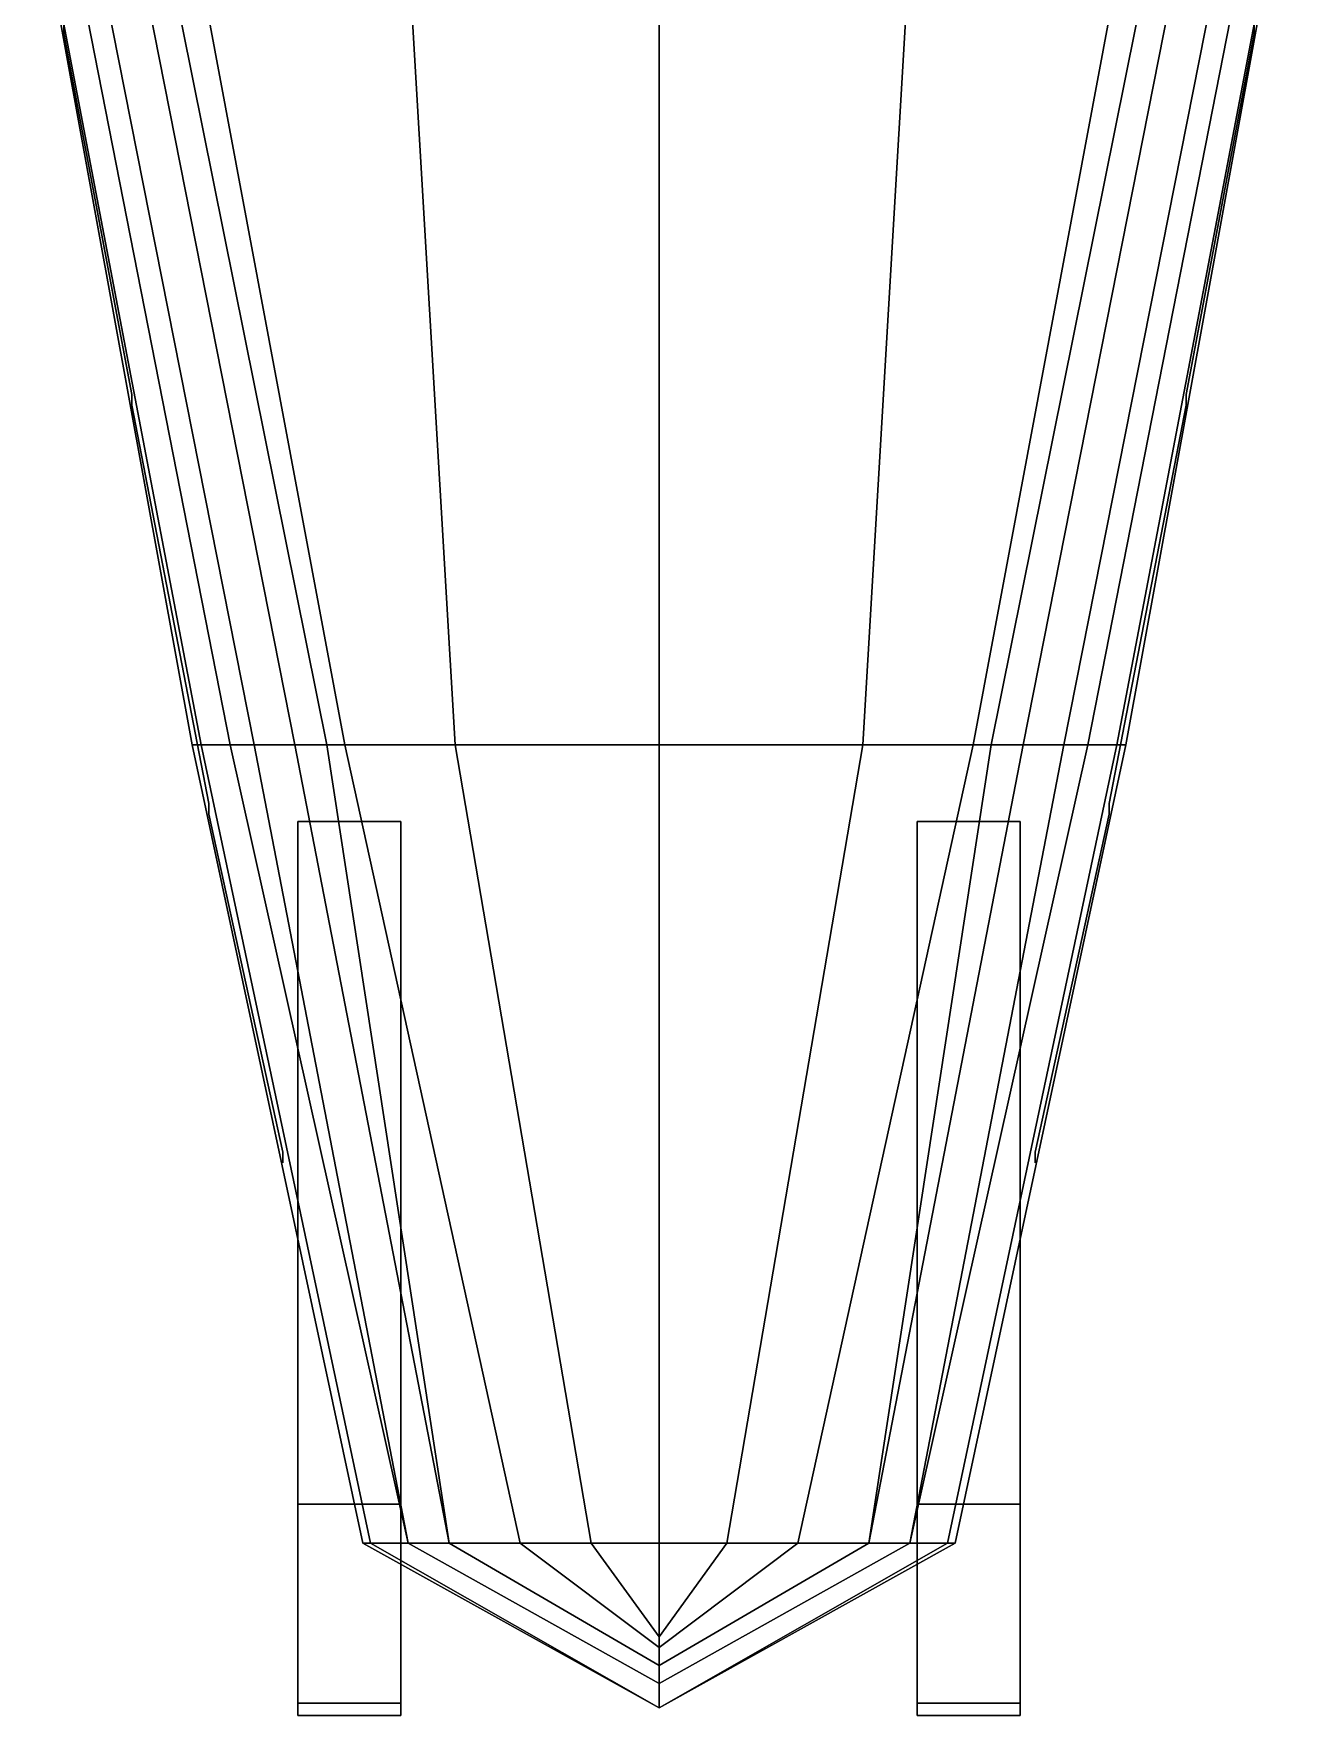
# Model space of a CAD drawing. Header units: millimetres. Extents: x -6 to 6, y -47 to 81.
# Drawn here: x -4.14 to 4.14, y -46.97 to -35.83 of the extents above; entities that cross this region are included whole.
import ezdxf

# ---------------------------------------------------------------- set-up
doc = ezdxf.new("R2010")
doc.units = ezdxf.units.MM
doc.layers.add('rainings', color=4, linetype='Continuous')
doc.layers.add('superstructure', color=6, linetype='Continuous')

msp = doc.modelspace()

# ---------------------------------------------------------------- linework, layer by layer
for points in [[(-4.14, -34.77, 2.87), (-4.13, -34.77, 2.46), (-3.03, -40.54, 2.46), (-3.09, -40.54, 2.95)], [(-4.13, -34.77, 2.46), (-3.97, -34.77, 1.59), (-2.84, -40.54, 1.59), (-3.03, -40.54, 2.46)], [(-3.97, -34.77, 1.59), (-3.82, -34.77, 1.02), (-2.68, -40.54, 1.02), (-2.84, -40.54, 1.59)], [(-3.82, -34.77, 1.02), (-3.55, -34.77, 0.3), (-2.41, -40.54, 0.3), (-2.68, -40.54, 1.02)], [(-3.55, -34.77, 0.3), (-3.36, -34.77, -0.11), (-2.2, -40.54, -0.11), (-2.41, -40.54, 0.3)], [(-3.36, -34.77, -0.11), (-3.16, -34.77, -0.47), (-2.08, -40.54, -0.32), (-2.2, -40.54, -0.11)], [(-3.16, -34.77, -0.47), (-1.69, -34.77, -0.87), (-1.35, -40.54, -0.47), (-2.08, -40.54, -0.32)], [(-1.69, -34.77, -0.87), (0, -34.77, -1.3), (0, -40.54, -0.85), (-1.35, -40.54, -0.47)], [(1.35, -40.54, -0.47), (0, -40.54, -0.85), (0, -34.77, -1.3), (1.69, -34.77, -0.87)], [(2.08, -40.54, -0.32), (1.35, -40.54, -0.47), (1.69, -34.77, -0.87), (3.16, -34.77, -0.47)], [(2.2, -40.54, -0.11), (2.08, -40.54, -0.32), (3.16, -34.77, -0.47), (3.36, -34.77, -0.11)], [(2.41, -40.54, 0.3), (2.2, -40.54, -0.11), (3.36, -34.77, -0.11), (3.55, -34.77, 0.3)], [(2.68, -40.54, 1.02), (2.41, -40.54, 0.3), (3.55, -34.77, 0.3), (3.82, -34.77, 1.02)], [(2.84, -40.54, 1.59), (2.68, -40.54, 1.02), (3.82, -34.77, 1.02), (3.97, -34.77, 1.59)], [(3.03, -40.54, 2.46), (2.84, -40.54, 1.59), (3.97, -34.77, 1.59), (4.13, -34.77, 2.46)], [(3.09, -40.54, 2.95), (3.03, -40.54, 2.46), (4.13, -34.77, 2.46), (4.14, -34.77, 2.87)], [(-3.09, -40.54, 2.95), (-3.03, -40.54, 2.46), (-1.91, -45.83, 2.73), (-1.96, -45.83, 3.01)], [(-3.03, -40.54, 2.46), (-2.84, -40.54, 1.59), (-1.66, -45.83, 2.02), (-1.91, -45.83, 2.73)], [(-2.84, -40.54, 1.59), (-2.68, -40.54, 1.02), (-1.66, -45.83, 2.02)], [(-2.68, -40.54, 1.02), (-2.41, -40.54, 0.3), (-1.39, -45.83, 1.44), (-1.66, -45.83, 2.02)], [(-2.41, -40.54, 0.3), (-2.2, -40.54, -0.11), (-1.39, -45.83, 1.44)], [(-2.2, -40.54, -0.11), (-2.08, -40.54, -0.32), (-0.92, -45.83, 0.82), (-1.39, -45.83, 1.44)], [(-2.08, -40.54, -0.32), (-1.35, -40.54, -0.47), (-0.45, -45.83, 0.39), (-0.92, -45.83, 0.82)], [(-1.35, -40.54, -0.47), (0, -40.54, -0.85), (0, -45.83, 0.09), (-0.45, -45.83, 0.39)], [(0.45, -45.83, 0.39), (0, -45.83, 0.09), (0, -40.54, -0.85), (1.35, -40.54, -0.47)], [(0.92, -45.83, 0.82), (0.45, -45.83, 0.39), (1.35, -40.54, -0.47), (2.08, -40.54, -0.32)], [(1.39, -45.83, 1.44), (0.92, -45.83, 0.82), (2.08, -40.54, -0.32), (2.2, -40.54, -0.11)], [(1.66, -45.83, 2.02), (1.39, -45.83, 1.44), (2.41, -40.54, 0.3), (2.68, -40.54, 1.02)], [(1.39, -45.83, 1.44), (1.39, -45.83, 1.44), (2.2, -40.54, -0.11), (2.41, -40.54, 0.3)], [(1.91, -45.83, 2.73), (1.66, -45.83, 2.02), (2.84, -40.54, 1.59), (3.03, -40.54, 2.46)], [(1.66, -45.83, 2.02), (1.66, -45.83, 2.02), (2.68, -40.54, 1.02), (2.84, -40.54, 1.59)], [(1.96, -45.83, 3.01), (1.91, -45.83, 2.73), (3.03, -40.54, 2.46), (3.09, -40.54, 2.95)], [(-1.96, -45.83, 3.01), (-1.91, -45.83, 2.73), (0, -46.92, 2.77), (0, -46.92, 3.01)], [(-1.91, -45.83, 2.73), (-1.66, -45.83, 2.02), (0, -46.76, 2.02), (0, -46.92, 2.77)], [(-1.66, -45.83, 2.02), (-1.39, -45.83, 1.44), (0, -46.64, 1.44), (0, -46.76, 2.02)], [(-1.39, -45.83, 1.44), (-0.92, -45.83, 0.82), (0, -46.52, 0.82), (0, -46.64, 1.44)], [(-0.92, -45.83, 0.82), (-0.45, -45.83, 0.39), (0, -46.45, 0.39), (0, -46.52, 0.82)], [(-0.45, -45.83, 0.39), (0, -45.83, 0.09), (0, -46.39, 0.09), (0, -46.45, 0.39)], [(0, -46.64, 1.44), (0, -46.52, 0.82), (0.92, -45.83, 0.82), (1.39, -45.83, 1.44)], [(0, -46.52, 0.82), (0, -46.45, 0.39), (0.45, -45.83, 0.39), (0.92, -45.83, 0.82)], [(0, -46.45, 0.39), (0, -46.39, 0.09), (0, -45.83, 0.09), (0.45, -45.83, 0.39)], [(0, -46.76, 2.02), (0, -46.64, 1.44), (1.39, -45.83, 1.44), (1.66, -45.83, 2.02)], [(0, -46.92, 3.01), (0, -46.92, 2.77), (1.91, -45.83, 2.73), (1.96, -45.83, 3.01)], [(0, -46.92, 2.77), (0, -46.76, 2.02), (1.66, -45.83, 2.02), (1.91, -45.83, 2.73)]]:
    msp.add_3dface(points)
at = {"layer": 'rainings'}
for points in [[(-3.94, -35.76, 3.81), (-3.94, -35.83, 3.81), (-3.94, -35.83, 2.88), (-3.94, -35.76, 2.88)], [(-3.94, -35.83, 3.81), (-3.94, -35.76, 3.81), (-3.94, -35.76, 2.88), (-3.94, -35.83, 2.88)], [(-3.49, -38.22, 3.4), (-3.49, -38.22, 3.36), (-3.94, -35.83, 3.36), (-3.94, -35.83, 3.4)], [(-3.49, -38.22, 3.36), (-3.49, -38.22, 3.4), (-3.94, -35.83, 3.4), (-3.94, -35.83, 3.36)], [(-3.49, -38.22, 3.74), (-3.49, -38.22, 3.78), (-3.94, -35.83, 3.78), (-3.94, -35.83, 3.74)], [(-3.49, -38.22, 3.78), (-3.49, -38.22, 3.74), (-3.94, -35.83, 3.74), (-3.94, -35.83, 3.78)], [(3.49, -38.22, 3.78), (3.49, -38.22, 3.74), (3.94, -35.83, 3.74), (3.94, -35.83, 3.78)], [(3.49, -38.22, 3.74), (3.49, -38.22, 3.78), (3.94, -35.83, 3.78), (3.94, -35.83, 3.74)], [(3.49, -38.22, 3.36), (3.49, -38.22, 3.4), (3.94, -35.83, 3.4), (3.94, -35.83, 3.36)], [(3.49, -38.22, 3.4), (3.49, -38.22, 3.36), (3.94, -35.83, 3.36), (3.94, -35.83, 3.4)], [(3.94, -35.83, 3.81), (3.94, -35.76, 3.81), (3.94, -35.76, 2.88), (3.94, -35.83, 2.88)], [(3.94, -35.76, 3.81), (3.94, -35.83, 3.81), (3.94, -35.83, 2.88), (3.94, -35.76, 2.88)], [(-3.49, -38.22, 3.81), (-3.49, -38.29, 3.81), (-3.49, -38.29, 2.91), (-3.49, -38.22, 2.91)], [(-3.49, -38.29, 3.81), (-3.49, -38.22, 3.81), (-3.49, -38.22, 2.91), (-3.49, -38.29, 2.91)], [(-2.98, -40.93, 3.45), (-2.98, -40.93, 3.41), (-3.49, -38.29, 3.36), (-3.49, -38.29, 3.4)], [(-2.98, -40.93, 3.41), (-2.98, -40.93, 3.45), (-3.49, -38.29, 3.4), (-3.49, -38.29, 3.36)], [(-2.98, -40.93, 3.83), (-2.98, -40.93, 3.79), (-3.49, -38.29, 3.74), (-3.49, -38.29, 3.78)], [(-2.98, -40.93, 3.79), (-2.98, -40.93, 3.83), (-3.49, -38.29, 3.78), (-3.49, -38.29, 3.74)], [(2.98, -40.93, 3.79), (2.98, -40.93, 3.83), (3.49, -38.29, 3.78), (3.49, -38.29, 3.74)], [(2.98, -40.93, 3.83), (2.98, -40.93, 3.79), (3.49, -38.29, 3.74), (3.49, -38.29, 3.78)], [(2.98, -40.93, 3.41), (2.98, -40.93, 3.45), (3.49, -38.29, 3.4), (3.49, -38.29, 3.36)], [(2.98, -40.93, 3.45), (2.98, -40.93, 3.41), (3.49, -38.29, 3.36), (3.49, -38.29, 3.4)], [(3.49, -38.29, 3.81), (3.49, -38.22, 3.81), (3.49, -38.22, 2.91), (3.49, -38.29, 2.91)], [(3.49, -38.22, 3.81), (3.49, -38.29, 3.81), (3.49, -38.29, 2.91), (3.49, -38.22, 2.91)], [(-2.98, -41, 3.85), (-2.98, -40.93, 3.85), (-2.98, -40.93, 2.95), (-2.98, -41, 2.95)], [(-2.98, -40.93, 3.85), (-2.98, -41, 3.85), (-2.98, -41, 2.95), (-2.98, -40.93, 2.95)], [(2.98, -40.93, 3.85), (2.98, -41, 3.85), (2.98, -41, 2.95), (2.98, -40.93, 2.95)], [(2.98, -41, 3.85), (2.98, -40.93, 3.85), (2.98, -40.93, 2.95), (2.98, -41, 2.95)], [(-2.49, -43.24, 3.41), (-2.49, -43.24, 3.45), (-2.98, -41, 3.45), (-2.98, -41, 3.41)], [(-2.49, -43.24, 3.45), (-2.49, -43.24, 3.41), (-2.98, -41, 3.41), (-2.98, -41, 3.45)], [(-2.49, -43.24, 3.79), (-2.49, -43.24, 3.83), (-2.98, -41, 3.83), (-2.98, -41, 3.79)], [(-2.49, -43.24, 3.83), (-2.49, -43.24, 3.79), (-2.98, -41, 3.79), (-2.98, -41, 3.83)], [(2.49, -43.24, 3.83), (2.49, -43.24, 3.79), (2.98, -41, 3.79), (2.98, -41, 3.83)], [(2.49, -43.24, 3.79), (2.49, -43.24, 3.83), (2.98, -41, 3.83), (2.98, -41, 3.79)], [(2.49, -43.24, 3.45), (2.49, -43.24, 3.41), (2.98, -41, 3.41), (2.98, -41, 3.45)], [(2.49, -43.24, 3.41), (2.49, -43.24, 3.45), (2.98, -41, 3.45), (2.98, -41, 3.41)], [(-2.49, -43.31, 3.85), (-2.49, -43.24, 3.85), (-2.49, -43.24, 2.98), (-2.49, -43.31, 2.98)], [(-2.49, -43.24, 3.85), (-2.49, -43.31, 3.85), (-2.49, -43.31, 2.98), (-2.49, -43.24, 2.98)], [(2.49, -43.24, 3.85), (2.49, -43.31, 3.85), (2.49, -43.31, 2.98), (2.49, -43.24, 2.98)], [(2.49, -43.31, 3.85), (2.49, -43.24, 3.85), (2.49, -43.24, 2.98), (2.49, -43.31, 2.98)]]:
    msp.add_3dface(points, dxfattribs=at)
at = {"layer": 'superstructure'}
for points in [[(-3.09, -40.54, 2.95), (3.09, -40.54, 2.95), (4.14, -34.77, 2.87), (-4.14, -34.77, 2.87)], [(-1.96, -45.83, 3.01), (1.96, -45.83, 3.01), (3.09, -40.54, 2.95), (-3.09, -40.54, 2.95)], [(-1.71, -45.57, 4.01), (-1.71, -41.05, 4.09), (-2.39, -41.05, 4.09), (-2.39, -45.57, 4.01)], [(-2.39, -41.05, 4.09), (-2.39, -41.05, 3.45), (-2.39, -45.57, 3.37), (-2.39, -45.57, 4.01)], [(-1.71, -41.05, 4.09), (-1.71, -41.05, 3.45), (-2.39, -41.05, 3.45), (-2.39, -41.05, 4.09)], [(-2.39, -45.57, 3.37), (-2.39, -41.05, 3.45), (-1.71, -41.05, 3.45), (-1.71, -45.57, 3.37)], [(-2.39, -41.2, 3.45), (-2.39, -41.05, 3.45), (-2.39, -41.05, 2.95), (-2.39, -41.2, 2.95)], [(-2.39, -41.2, 2.95), (-2.39, -41.05, 2.95), (-2.39, -41.05, 3.45), (-2.39, -41.2, 3.45)], [(-1.71, -45.57, 3.37), (-1.71, -41.05, 3.45), (-1.71, -41.05, 4.09), (-1.71, -45.57, 4.01)], [(-1.71, -41.2, 3.45), (-1.71, -41.05, 3.45), (-1.71, -41.05, 2.95), (-1.71, -41.2, 2.95)], [(-1.71, -41.2, 2.95), (-1.71, -41.05, 2.95), (-1.71, -41.05, 3.45), (-1.71, -41.2, 3.45)], [(1.71, -41.05, 4.09), (1.71, -41.05, 3.45), (1.71, -45.57, 3.37), (1.71, -45.57, 4.01)], [(1.71, -45.57, 3.37), (1.71, -41.05, 3.45), (2.39, -41.05, 3.45), (2.39, -45.57, 3.37)], [(2.39, -45.57, 4.01), (2.39, -41.05, 4.09), (1.71, -41.05, 4.09), (1.71, -45.57, 4.01)], [(2.39, -41.05, 4.09), (2.39, -41.05, 3.45), (1.71, -41.05, 3.45), (1.71, -41.05, 4.09)], [(1.71, -41.2, 3.45), (1.71, -41.05, 3.45), (1.71, -41.05, 2.95), (1.71, -41.2, 2.95)], [(1.71, -41.2, 2.95), (1.71, -41.05, 2.95), (1.71, -41.05, 3.45), (1.71, -41.2, 3.45)], [(2.39, -45.57, 3.37), (2.39, -41.05, 3.45), (2.39, -41.05, 4.09), (2.39, -45.57, 4.01)], [(2.39, -41.2, 3.45), (2.39, -41.05, 3.45), (2.39, -41.05, 2.95), (2.39, -41.2, 2.95)], [(2.39, -41.2, 2.95), (2.39, -41.05, 2.95), (2.39, -41.05, 3.45), (2.39, -41.2, 3.45)], [(-2.39, -42.11, 2.96), (-2.39, -41.96, 2.96), (-2.39, -41.96, 3.44), (-2.39, -42.11, 3.44)], [(-2.39, -42.11, 3.44), (-2.39, -41.96, 3.44), (-2.39, -41.96, 2.96), (-2.39, -42.11, 2.96)], [(-1.71, -42.11, 2.96), (-1.71, -41.96, 2.96), (-1.71, -41.96, 3.44), (-1.71, -42.11, 3.44)], [(-1.71, -42.11, 3.44), (-1.71, -41.96, 3.44), (-1.71, -41.96, 2.96), (-1.71, -42.11, 2.96)], [(1.71, -42.11, 2.96), (1.71, -41.96, 2.96), (1.71, -41.96, 3.44), (1.71, -42.11, 3.44)], [(1.71, -42.11, 3.44), (1.71, -41.96, 3.44), (1.71, -41.96, 2.96), (1.71, -42.11, 2.96)], [(2.39, -42.11, 3.44), (2.39, -41.96, 3.44), (2.39, -41.96, 2.96), (2.39, -42.11, 2.96)], [(2.39, -42.11, 2.96), (2.39, -41.96, 2.96), (2.39, -41.96, 3.44), (2.39, -42.11, 3.44)], [(-2.39, -42.97, 3.42), (-2.39, -42.82, 3.42), (-2.39, -42.82, 2.97), (-2.39, -42.97, 2.97)], [(-2.39, -42.97, 2.97), (-2.39, -42.82, 2.97), (-2.39, -42.82, 3.42), (-2.39, -42.97, 3.42)], [(-1.71, -42.97, 3.42), (-1.71, -42.82, 3.42), (-1.71, -42.82, 2.97), (-1.71, -42.97, 2.97)], [(-1.71, -42.97, 2.97), (-1.71, -42.82, 2.97), (-1.71, -42.82, 3.42), (-1.71, -42.97, 3.42)], [(1.71, -42.97, 3.42), (1.71, -42.82, 3.42), (1.71, -42.82, 2.97), (1.71, -42.97, 2.97)], [(1.71, -42.97, 2.97), (1.71, -42.82, 2.97), (1.71, -42.82, 3.42), (1.71, -42.97, 3.42)], [(2.39, -42.97, 3.42), (2.39, -42.82, 3.42), (2.39, -42.82, 2.97), (2.39, -42.97, 2.97)], [(2.39, -42.97, 2.97), (2.39, -42.82, 2.97), (2.39, -42.82, 3.42), (2.39, -42.97, 3.42)], [(-1.71, -43.9, 3.4), (-1.71, -43.75, 3.41), (-1.71, -43.75, 2.98), (-1.71, -43.9, 2.98)], [(-1.71, -43.9, 2.98), (-1.71, -43.75, 2.98), (-1.71, -43.75, 3.41), (-1.71, -43.9, 3.4)], [(1.71, -43.9, 3.4), (1.71, -43.75, 3.41), (1.71, -43.75, 2.98), (1.71, -43.9, 2.98)], [(1.71, -43.9, 2.98), (1.71, -43.75, 2.98), (1.71, -43.75, 3.41), (1.71, -43.9, 3.4)], [(-1.71, -44.82, 3.39), (-1.71, -44.67, 3.39), (-1.71, -44.67, 2.99), (-1.71, -44.82, 2.99)], [(-1.71, -44.82, 2.99), (-1.71, -44.67, 2.99), (-1.71, -44.67, 3.39), (-1.71, -44.82, 3.39)], [(1.71, -44.82, 3.39), (1.71, -44.67, 3.39), (1.71, -44.67, 2.99), (1.71, -44.82, 2.99)], [(1.71, -44.82, 2.99), (1.71, -44.67, 2.99), (1.71, -44.67, 3.39), (1.71, -44.82, 3.39)], [(-2.39, -45.57, 4.01), (-2.39, -45.57, 3.37), (-2.39, -46.89, 3.19), (-2.39, -46.97, 3.77)], [(-1.71, -46.97, 3.77), (-1.71, -45.57, 4.01), (-2.39, -45.57, 4.01), (-2.39, -46.97, 3.77)], [(-2.39, -46.89, 3.19), (-2.39, -45.57, 3.37), (-1.71, -45.57, 3.37), (-1.71, -46.89, 3.19)], [(-1.71, -46.89, 3.19), (-1.71, -45.57, 3.37), (-1.71, -45.57, 4.01), (-1.71, -46.97, 3.77)], [(-1.71, -45.73, 3), (-1.71, -45.58, 3), (-1.71, -45.58, 3.37), (-1.71, -45.73, 3.35)], [(-1.71, -45.73, 3.35), (-1.71, -45.58, 3.37), (-1.71, -45.58, 3), (-1.71, -45.73, 3)], [(1.71, -45.57, 4.01), (1.71, -45.57, 3.37), (1.71, -46.89, 3.19), (1.71, -46.97, 3.77)], [(2.39, -46.97, 3.77), (2.39, -45.57, 4.01), (1.71, -45.57, 4.01), (1.71, -46.97, 3.77)], [(1.71, -46.89, 3.19), (1.71, -45.57, 3.37), (2.39, -45.57, 3.37), (2.39, -46.89, 3.19)], [(1.71, -45.73, 3), (1.71, -45.58, 3), (1.71, -45.58, 3.37), (1.71, -45.73, 3.35)], [(1.71, -45.73, 3.35), (1.71, -45.58, 3.37), (1.71, -45.58, 3), (1.71, -45.73, 3)], [(2.39, -46.89, 3.19), (2.39, -45.57, 3.37), (2.39, -45.57, 4.01), (2.39, -46.97, 3.77)], [(0, -46.92, 3.01), (0, -46.92, 3.01), (1.96, -45.83, 3.01), (-1.96, -45.83, 3.01)], [(-2.39, -46.97, 3.77), (-2.39, -46.89, 3.19), (-1.71, -46.89, 3.19), (-1.71, -46.97, 3.77)], [(1.71, -46.97, 3.77), (1.71, -46.89, 3.19), (2.39, -46.89, 3.19), (2.39, -46.97, 3.77)]]:
    msp.add_3dface(points, dxfattribs=at)

doc.saveas('drawing.dxf')
